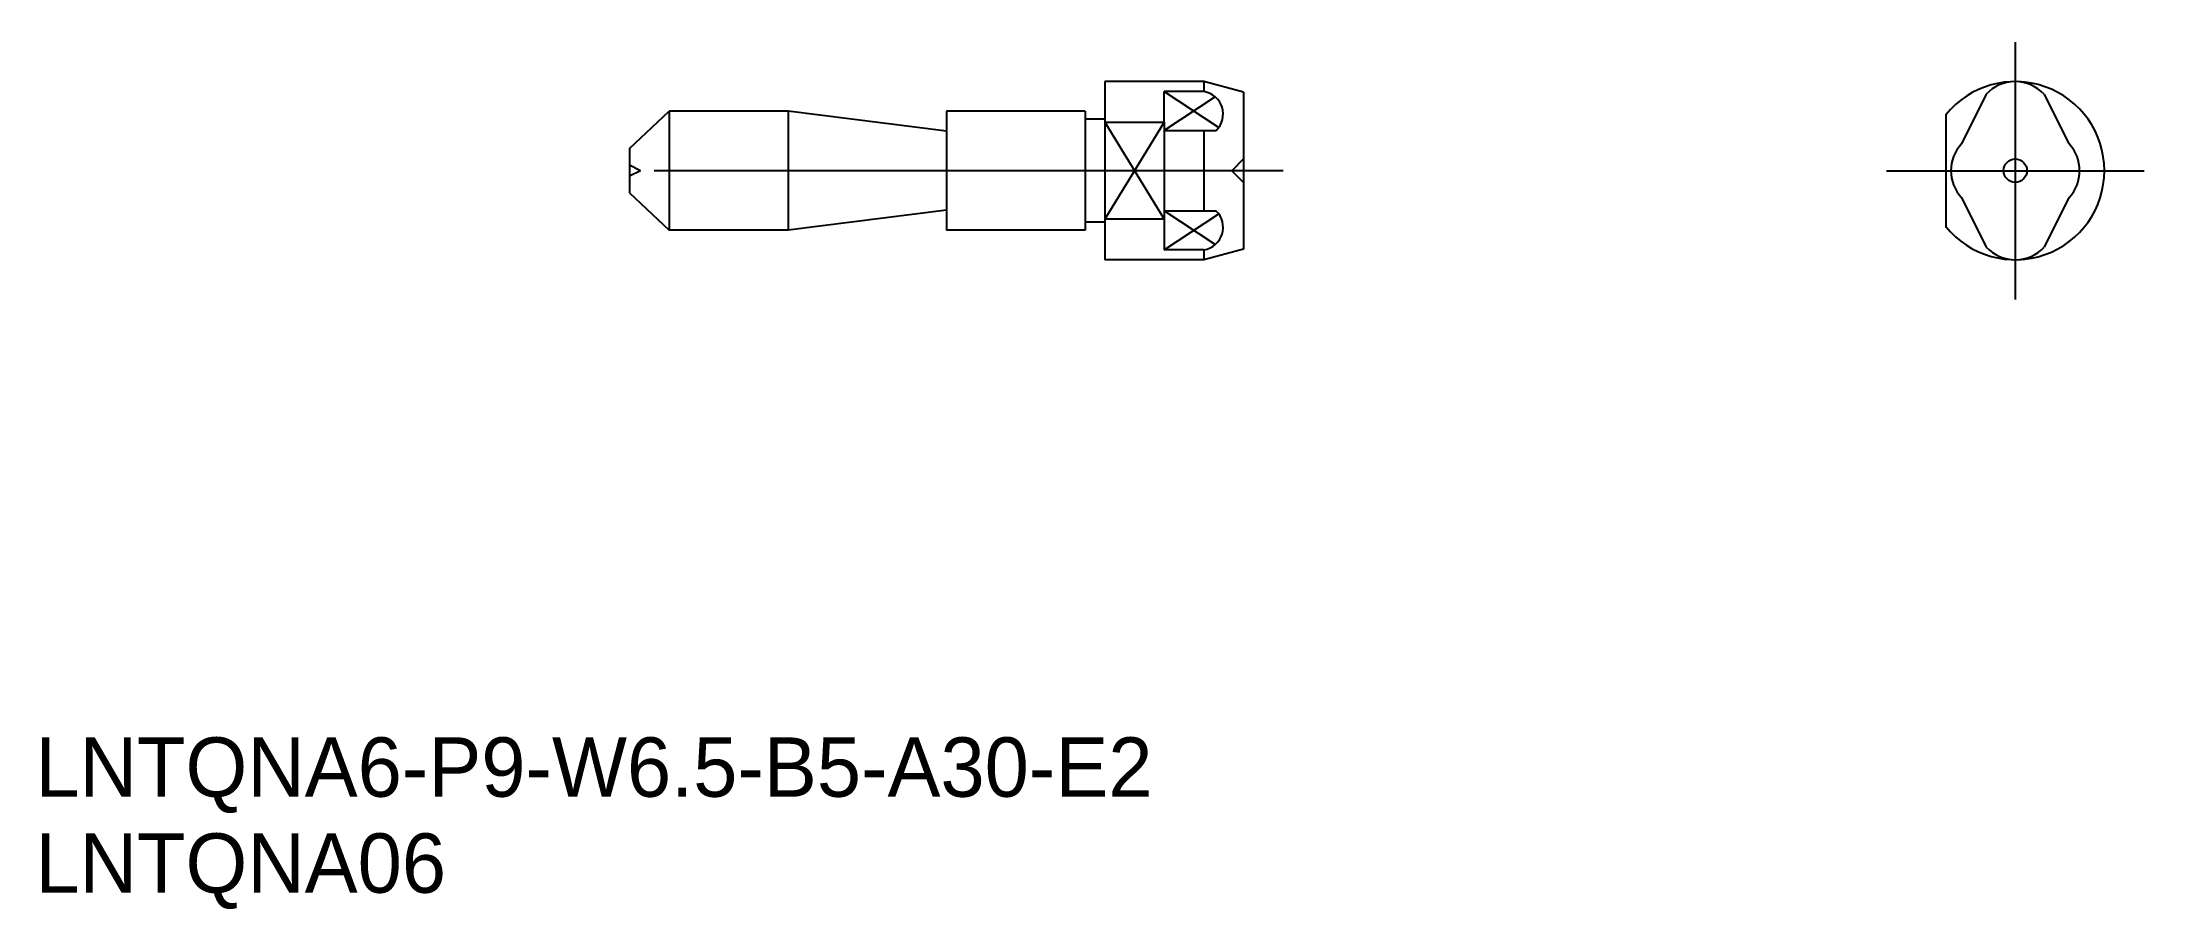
# Model space of a CAD drawing. Extents: x 39 to 145, y 105 to 149.
import ezdxf

# ---------------------------------------------------------------- set-up
doc = ezdxf.new("R2010")
doc.units = 0
doc.linetypes.add('CENTER', pattern=[50.8, 31.75, -6.35, 6.35, -6.35])
doc.linetypes.add('DASHED', pattern=[19.05, 12.7, -6.35])
doc.layers.get('0').update_dxf_attribs({"linetype": 'CONTINUOUS'})
doc.layers.add('CENTER', color=1, linetype='CENTER')

# ---------------------------------------------------------------- blocks, each defined once
blk = doc.blocks.new('*U2')
at = {"color": 7, "linetype": 'CONTINUOUS'}
blk.add_text('LNTQNA06', height=3, dxfattribs=at).set_placement((38.2, 105.65))
blk = doc.blocks.new('*U3')
at = {"color": 7, "linetype": 'CONTINUOUS'}
blk.add_text('LNTQNA6-P9-W6.5-B5-A30-E2', height=3, dxfattribs=at).set_placement((38.2, 110.5))

msp = doc.modelspace()

# ---------------------------------------------------------------- linework, layer by layer
at = {"linetype": 'CONTINUOUS'}
for p, q in [((97.2, 146.63), (92.2, 146.63)), ((92.2, 146.63), (92.2, 137.63)), ((99.2, 146.09), (97.2, 146.63)), ((99.2, 146.09), (99.2, 138.17)), ((91.2, 145.13), (84.2, 145.13)), ((84.2, 145.13), (84.2, 139.13)), ((91.2, 145.13), (91.2, 139.13)), ((92.2, 144.73), (91.2, 144.73)), ((92.2, 144.58), (95.2, 144.58)), ((95.2, 144.58), (95.2, 139.68)), ((91.2, 139.13), (84.2, 139.13)), ((92.2, 139.53), (91.2, 139.53)), ((95.2, 139.68), (92.2, 139.68)), ((99.2, 138.17), (97.2, 137.63)), ((97.2, 137.63), (92.2, 137.63))]:
    msp.add_line(p, q, dxfattribs=at)
at = {"color": 3, "linetype": 'CONTINUOUS'}
for p, q in [((97.2, 146.63), (97.2, 146.13)), ((97.2, 146.13), (95.2, 146.13)), ((95.2, 144.58), (95.2, 146.13)), ((95.2, 146.13), (97.95, 144.31)), ((97.77, 145.86), (95.2, 144.16)), ((92.2, 144.58), (95.2, 139.68)), ((95.2, 144.58), (92.2, 139.68)), ((95.2, 144.16), (97.82, 144.16)), ((97.2, 144.14), (97.2, 140.12)), ((95.2, 140.1), (97.82, 140.1)), ((97.77, 138.4), (95.2, 140.1)), ((95.2, 138.13), (97.95, 139.95)), ((95.2, 139.68), (95.2, 138.13)), ((97.2, 138.13), (95.2, 138.13)), ((97.2, 138.13), (97.2, 137.63))]:
    msp.add_line(p, q, dxfattribs=at)
at = {"color": 7, "linetype": 'CONTINUOUS'}
for p, q in [((136.7, 145.99), (135.45, 143.49)), ((139.63, 145.99), (140.88, 143.49)), ((68.2, 143.25), (70.2, 145.13)), ((76.2, 145.13), (70.2, 145.13)), ((70.2, 145.13), (70.2, 139.13)), ((76.2, 145.13), (76.2, 139.13)), ((84.2, 144.13), (76.2, 145.13)), ((134.67, 144.96), (134.67, 139.25)), ((68.2, 143.25), (68.2, 141.01)), ((68.2, 141.01), (70.2, 139.13)), ((84.2, 140.13), (76.2, 139.13)), ((135.45, 140.77), (136.7, 138.27)), ((140.88, 140.77), (139.63, 138.27)), ((76.2, 139.13), (70.2, 139.13))]:
    msp.add_line(p, q, dxfattribs=at)
at = {"color": 3, "linetype": 'DASHED'}
for p, q in [((68.75, 142.13), (68.2, 142.41)), ((99.2, 142.72), (98.61, 142.13)), ((68.75, 142.13), (68.2, 141.85)), ((98.61, 142.13), (99.2, 141.54))]:
    msp.add_line(p, q, dxfattribs=at)
at = {"color": 7, "linetype": 'CONTINUOUS'}
msp.add_circle((138.17, 142.13), 0.59, dxfattribs=at)
for centre, radius, start, end in [((138.17, 142.13), 4.5, 218.9424, 141.0576), ((138.16, 144.63), 2, 42.8789, 137.1211), ((136.92, 142.13), 2, 137.1211, 222.8789), ((139.42, 142.13), 2, 317.1211, 42.8789), ((138.17, 139.63), 2, 222.8789, 317.1211)]:
    msp.add_arc(centre, radius, start, end, dxfattribs=at)
at = {"color": 3, "linetype": 'CONTINUOUS'}
for centre, start, end in [((97.02, 144.99), 314.3262, 80.6289), ((97.02, 139.27), 279.3711, 45.6738)]:
    msp.add_arc(centre, 1.15, start, end, dxfattribs=at)
at = {"layer": 'CENTER', "color": 1, "linetype": 'CENTER'}
for p, q in [((138.17, 148.63), (138.17, 135.63)), ((101.2, 142.13), (66.2, 142.13)), ((131.67, 142.13), (144.67, 142.13))]:
    msp.add_line(p, q, dxfattribs=at)

# ---------------------------------------------------------------- block references
at = {"color": 7, "linetype": 'CONTINUOUS'}
for name in ['*U3', '*U2']:
    msp.add_blockref(name, (0, 0), dxfattribs=at)

doc.saveas('drawing.dxf')
